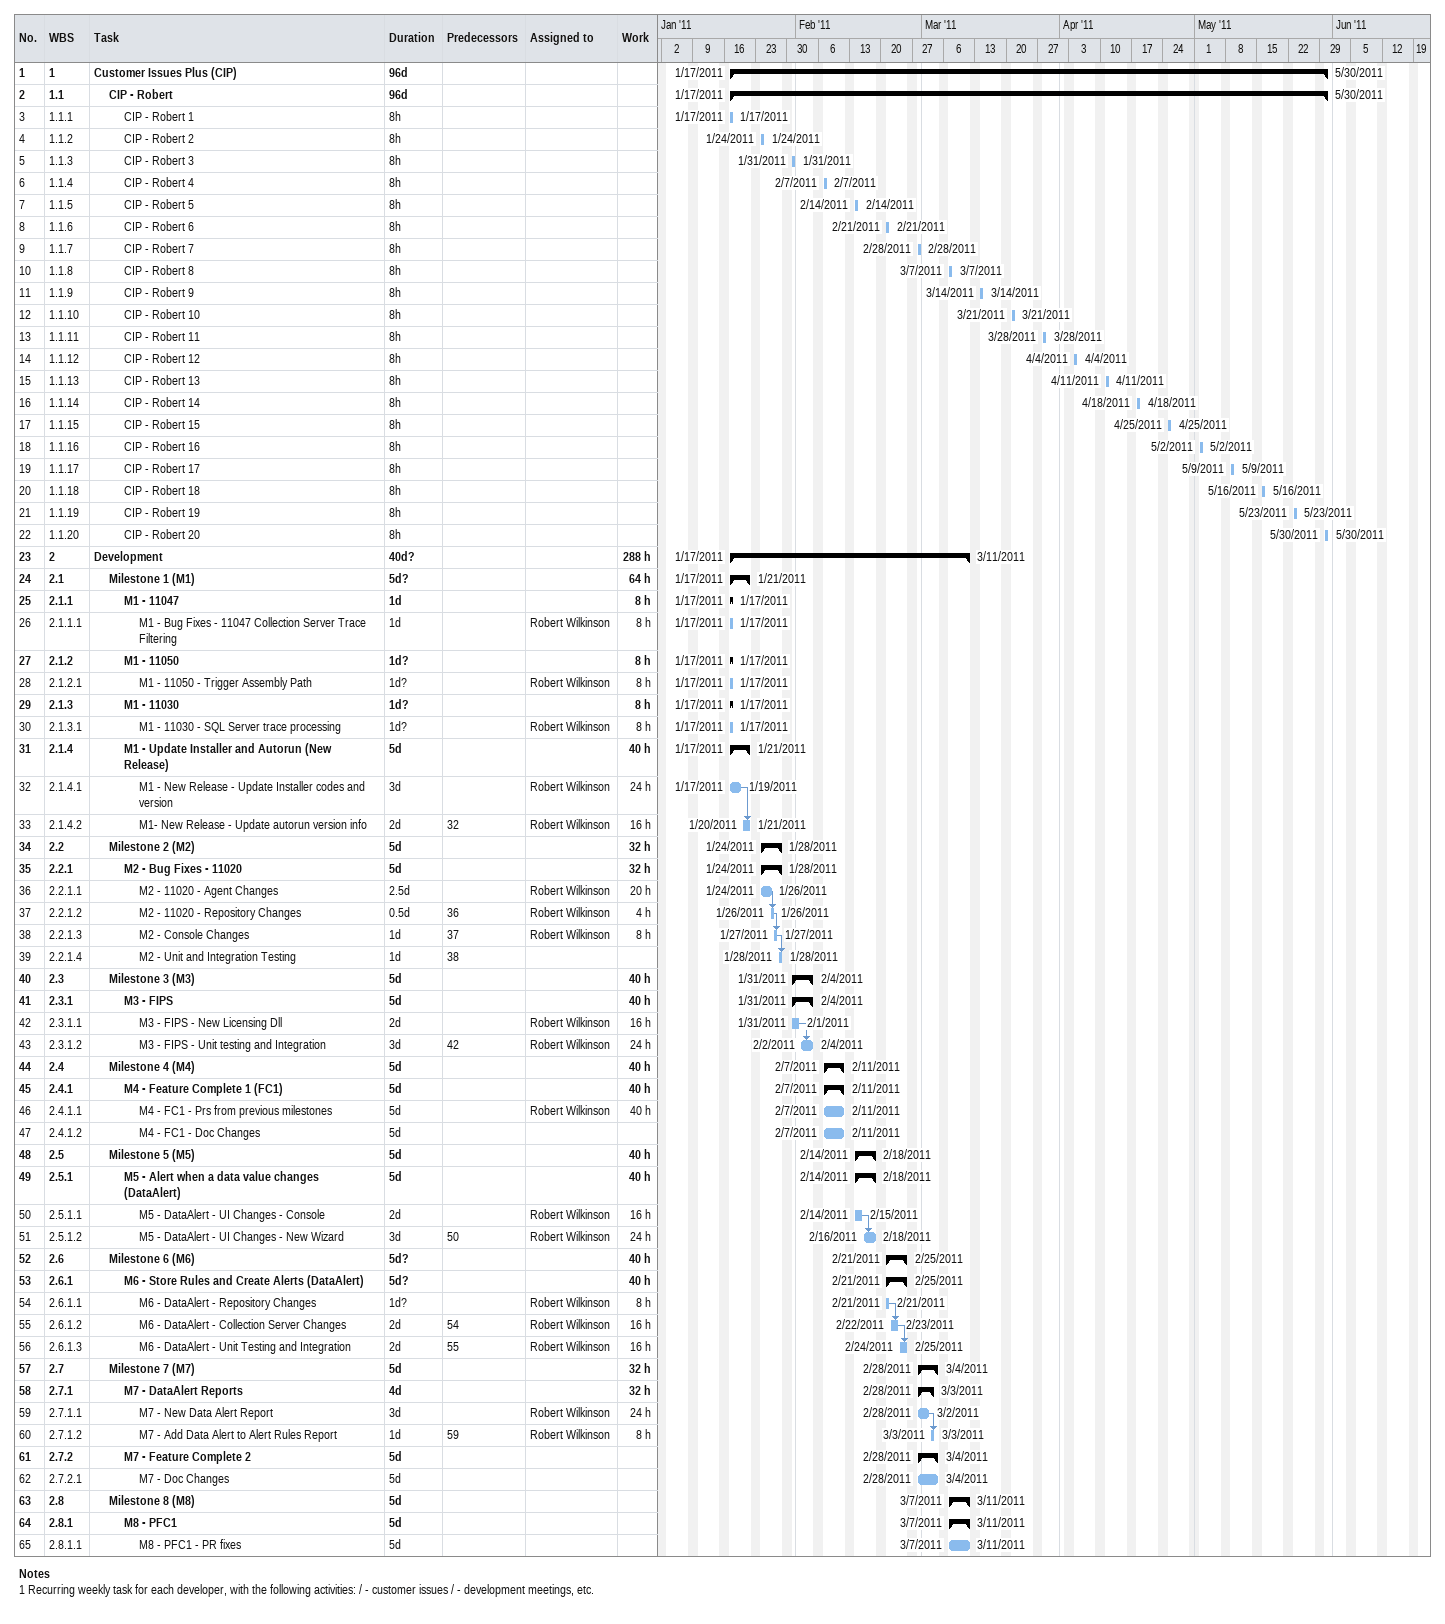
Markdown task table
| ID | WBS | Task | Duration | Start | Finish | Predecessors | Resources | Work (h) |
|---|---|---|---|---|---|---|---|---|
| 1 | 1 | **Customer Issues Plus (CIP)** | 96d | 2011-01-17 | 2011-05-30 |  |  |  |
| 2 | 1.1 | **CIP - Robert** | 96d | 2011-01-17 | 2011-05-30 |  |  |  |
| 3 | 1.1.1 | CIP - Robert 1 | 8h | 2011-01-17 | 2011-01-17 |  |  |  |
| 4 | 1.1.2 | CIP - Robert 2 | 8h | 2011-01-24 | 2011-01-24 |  |  |  |
| 5 | 1.1.3 | CIP - Robert 3 | 8h | 2011-01-31 | 2011-01-31 |  |  |  |
| 6 | 1.1.4 | CIP - Robert 4 | 8h | 2011-02-07 | 2011-02-07 |  |  |  |
| 7 | 1.1.5 | CIP - Robert 5 | 8h | 2011-02-14 | 2011-02-14 |  |  |  |
| 8 | 1.1.6 | CIP - Robert 6 | 8h | 2011-02-21 | 2011-02-21 |  |  |  |
| 9 | 1.1.7 | CIP - Robert 7 | 8h | 2011-02-28 | 2011-02-28 |  |  |  |
| 10 | 1.1.8 | CIP - Robert 8 | 8h | 2011-03-07 | 2011-03-07 |  |  |  |
| 11 | 1.1.9 | CIP - Robert 9 | 8h | 2011-03-14 | 2011-03-14 |  |  |  |
| 12 | 1.1.10 | CIP - Robert 10 | 8h | 2011-03-21 | 2011-03-21 |  |  |  |
| 13 | 1.1.11 | CIP - Robert 11 | 8h | 2011-03-28 | 2011-03-28 |  |  |  |
| 14 | 1.1.12 | CIP - Robert 12 | 8h | 2011-04-04 | 2011-04-04 |  |  |  |
| 15 | 1.1.13 | CIP - Robert 13 | 8h | 2011-04-11 | 2011-04-11 |  |  |  |
| 16 | 1.1.14 | CIP - Robert 14 | 8h | 2011-04-18 | 2011-04-18 |  |  |  |
| 17 | 1.1.15 | CIP - Robert 15 | 8h | 2011-04-25 | 2011-04-25 |  |  |  |
| 18 | 1.1.16 | CIP - Robert 16 | 8h | 2011-05-02 | 2011-05-02 |  |  |  |
| 19 | 1.1.17 | CIP - Robert 17 | 8h | 2011-05-09 | 2011-05-09 |  |  |  |
| 20 | 1.1.18 | CIP - Robert 18 | 8h | 2011-05-16 | 2011-05-16 |  |  |  |
| 21 | 1.1.19 | CIP - Robert 19 | 8h | 2011-05-23 | 2011-05-23 |  |  |  |
| 22 | 1.1.20 | CIP - Robert 20 | 8h | 2011-05-30 | 2011-05-30 |  |  |  |
| 23 | 2 | **Development** | 40d? | 2011-01-17 | 2011-03-11 |  |  | 288 |
| 24 | 2.1 | **Milestone 1 (M1)** | 5d? | 2011-01-17 | 2011-01-21 |  |  | 64 |
| 25 | 2.1.1 | **M1 - 11047** | 1d | 2011-01-17 | 2011-01-17 |  |  | 8 |
| 26 | 2.1.1.1 | M1 - Bug Fixes - 11047 Collection Server Trace Filtering | 1d | 2011-01-17 | 2011-01-17 |  | Robert Wilkinson | 8 |
| 27 | 2.1.2 | **M1 - 11050** | 1d? | 2011-01-17 | 2011-01-17 |  |  | 8 |
| 28 | 2.1.2.1 | M1 - 11050 - Trigger Assembly Path | 1d? | 2011-01-17 | 2011-01-17 |  | Robert Wilkinson | 8 |
| 29 | 2.1.3 | **M1 - 11030** | 1d? | 2011-01-17 | 2011-01-17 |  |  | 8 |
| 30 | 2.1.3.1 | M1 - 11030 - SQL Server trace processing | 1d? | 2011-01-17 | 2011-01-17 |  | Robert Wilkinson | 8 |
| 31 | 2.1.4 | **M1 - Update Installer and Autorun (New Release)** | 5d | 2011-01-17 | 2011-01-21 |  |  | 40 |
| 32 | 2.1.4.1 | M1 - New Release - Update Installer codes and version | 3d | 2011-01-17 | 2011-01-19 |  | Robert Wilkinson | 24 |
| 33 | 2.1.4.2 | M1- New Release - Update autorun version info | 2d | 2011-01-20 | 2011-01-21 | 32 | Robert Wilkinson | 16 |
| 34 | 2.2 | **Milestone 2 (M2)** | 5d | 2011-01-24 | 2011-01-28 |  |  | 32 |
| 35 | 2.2.1 | **M2 - Bug Fixes - 11020** | 5d | 2011-01-24 | 2011-01-28 |  |  | 32 |
| 36 | 2.2.1.1 | M2 - 11020 - Agent Changes | 2.5d | 2011-01-24 | 2011-01-26 |  | Robert Wilkinson | 20 |
| 37 | 2.2.1.2 | M2 - 11020 - Repository Changes | 0.5d | 2011-01-26 | 2011-01-26 | 36 | Robert Wilkinson | 4 |
| 38 | 2.2.1.3 | M2 - Console Changes | 1d | 2011-01-27 | 2011-01-27 | 37 | Robert Wilkinson | 8 |
| 39 | 2.2.1.4 | M2 - Unit and Integration Testing | 1d | 2011-01-28 | 2011-01-28 | 38 |  |  |
| 40 | 2.3 | **Milestone 3 (M3)** | 5d | 2011-01-31 | 2011-02-04 |  |  | 40 |
| 41 | 2.3.1 | **M3 - FIPS** | 5d | 2011-01-31 | 2011-02-04 |  |  | 40 |
| 42 | 2.3.1.1 | M3 - FIPS - New Licensing Dll | 2d | 2011-01-31 | 2011-02-01 |  | Robert Wilkinson | 16 |
| 43 | 2.3.1.2 | M3 - FIPS - Unit testing and Integration | 3d | 2011-02-02 | 2011-02-04 | 42 | Robert Wilkinson | 24 |
| 44 | 2.4 | **Milestone 4 (M4)** | 5d | 2011-02-07 | 2011-02-11 |  |  | 40 |
| 45 | 2.4.1 | **M4 - Feature Complete 1 (FC1)** | 5d | 2011-02-07 | 2011-02-11 |  |  | 40 |
| 46 | 2.4.1.1 | M4 - FC1 - Prs from previous milestones | 5d | 2011-02-07 | 2011-02-11 |  | Robert Wilkinson | 40 |
| 47 | 2.4.1.2 | M4 - FC1 - Doc Changes | 5d | 2011-02-07 | 2011-02-11 |  |  |  |
| 48 | 2.5 | **Milestone 5 (M5)** | 5d | 2011-02-14 | 2011-02-18 |  |  | 40 |
| 49 | 2.5.1 | **M5 - Alert when a data value changes (DataAlert)** | 5d | 2011-02-14 | 2011-02-18 |  |  | 40 |
| 50 | 2.5.1.1 | M5 - DataAlert - UI Changes - Console | 2d | 2011-02-14 | 2011-02-15 |  | Robert Wilkinson | 16 |
| 51 | 2.5.1.2 | M5 - DataAlert - UI Changes - New Wizard | 3d | 2011-02-16 | 2011-02-18 | 50 | Robert Wilkinson | 24 |
| 52 | 2.6 | **Milestone 6 (M6)** | 5d? | 2011-02-21 | 2011-02-25 |  |  | 40 |
| 53 | 2.6.1 | **M6 - Store Rules and Create Alerts (DataAlert)** | 5d? | 2011-02-21 | 2011-02-25 |  |  | 40 |
| 54 | 2.6.1.1 | M6 - DataAlert - Repository Changes | 1d? | 2011-02-21 | 2011-02-21 |  | Robert Wilkinson | 8 |
| 55 | 2.6.1.2 | M6 - DataAlert - Collection Server Changes | 2d | 2011-02-22 | 2011-02-23 | 54 | Robert Wilkinson | 16 |
| 56 | 2.6.1.3 | M6 - DataAlert - Unit Testing and Integration | 2d | 2011-02-24 | 2011-02-25 | 55 | Robert Wilkinson | 16 |
| 57 | 2.7 | **Milestone 7 (M7)** | 5d | 2011-02-28 | 2011-03-04 |  |  | 32 |
| 58 | 2.7.1 | **M7 - DataAlert Reports** | 4d | 2011-02-28 | 2011-03-03 |  |  | 32 |
| 59 | 2.7.1.1 | M7 - New Data Alert Report | 3d | 2011-02-28 | 2011-03-02 |  | Robert Wilkinson | 24 |
| 60 | 2.7.1.2 | M7 - Add Data Alert to Alert Rules Report | 1d | 2011-03-03 | 2011-03-03 | 59 | Robert Wilkinson | 8 |
| 61 | 2.7.2 | **M7 - Feature Complete 2** | 5d | 2011-02-28 | 2011-03-04 |  |  |  |
| 62 | 2.7.2.1 | M7 - Doc Changes | 5d | 2011-02-28 | 2011-03-04 |  |  |  |
| 63 | 2.8 | **Milestone 8 (M8)** | 5d | 2011-03-07 | 2011-03-11 |  |  |  |
| 64 | 2.8.1 | **M8 - PFC1** | 5d | 2011-03-07 | 2011-03-11 |  |  |  |
| 65 | 2.8.1.1 | M8 - PFC1 - PR fixes | 5d | 2011-03-07 | 2011-03-11 |  |  |  |

Notes
- 1: Recurring weekly task for each developer, with the following activities: / - customer issues / - development meetings, etc.
